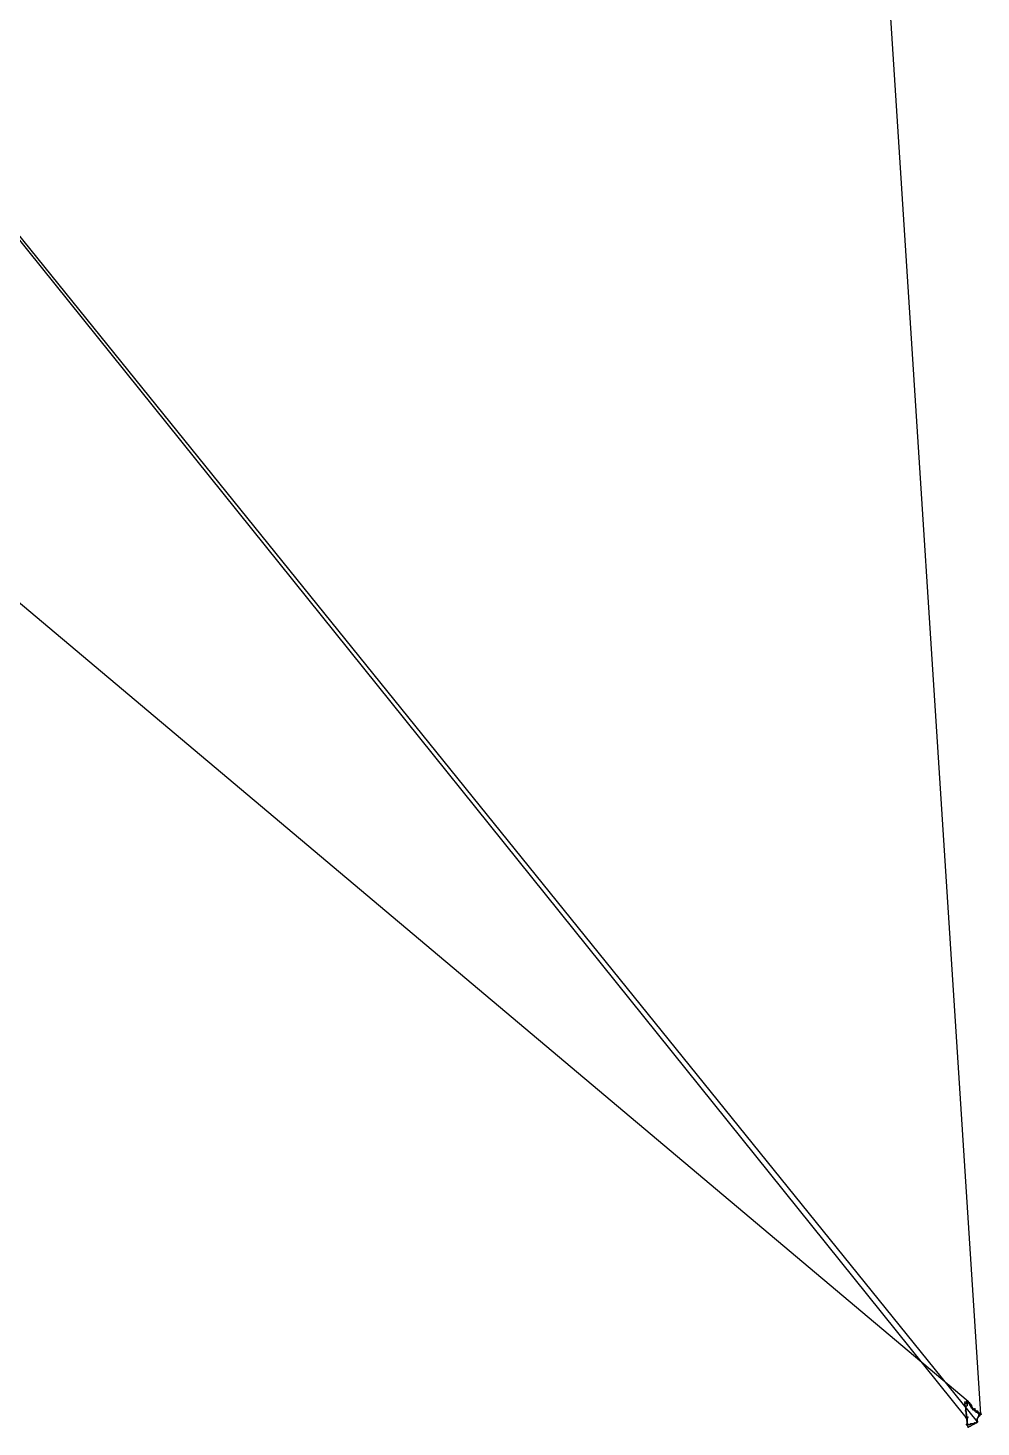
# Model space of a CAD drawing. Header units: metres. Extents: x 534009 to 558760, y 1823984 to 1869097.
# Drawn here: x 548092 to 553298, y 1823984 to 1831620 of the extents above; entities that cross this region are included whole.
import ezdxf

# ---------------------------------------------------------------- set-up
doc = ezdxf.new("R2010")
doc.units = ezdxf.units.M
doc.header["$MEASUREMENT"] = 0
doc.layers.add('Unknown_Line_Type', color=7, linetype='Continuous')
doc.layers.add('Unknown_Point_Feature', color=7, linetype='Continuous')

msp = doc.modelspace()

# ---------------------------------------------------------------- linework, layer by layer
at = {"layer": 'Unknown_Line_Type', "color": 4}
for points in [[(551696.5, 1848840, 539), (553294.9, 1824053.8, 442.3), (553291.3, 1824054.6, 443.3), (553288.4, 1824054.5, 444.8), (553283.9, 1824057.7, 443.3), (553281.8, 1824064.9, 439.5), (553279.2, 1824066.3, 439), (553273.1, 1824069.5, 436.1), (553263, 1824079.9, 432.2), (553263.3, 1824081, 431.8), (553264, 1824082.7, 431.3), (553260.3, 1824080.6, 431.3), (553255.8, 1824081.1, 430.8), (553253.2, 1824084.4, 429.4), (553244.8, 1824101.1, 425.5), (553241.1, 1824106.9, 423.1), (553234.9, 1824115.2, 422.6), (553225.2, 1824125.5, 423.1), (553219.8, 1824124.9, 425), (553217.7, 1824121.5, 427.4), (553209.7, 1824118.9, 429.9), (553208.7, 1824111, 431.8), (553207.5, 1824107, 431.8), (553213.9, 1824093.7, 431.8), (553214.8, 1824092.7, 431.8), (553214.3, 1824087.5, 432.2), (553213.8, 1824079.8, 432.2), (553216, 1824061.2, 432.7), (553216.7, 1824055.7, 433.7), (553218.8, 1824052.9, 434.2), (553217.9, 1824041.8, 435.1), (553220.2, 1824035, 435.6), (553220.2, 1824017, 438.5), (553222.3, 1824010.4, 440.4), (553224.5, 1823994.6, 442.8), (553224.9, 1823995.1, 442.8), (553250.4, 1824001.8, 441.9), (553259.9, 1824003.6, 442.8), (553272.1, 1824006.2, 443.8), (553277.7, 1824013.1, 445.7), (553278.4, 1824012.4, 447.6), (547680, 1830937.1, 429.9)], [(547625.5, 1830983.3, 423.1), (553215.3, 1824035.2, 428.4), (553221.1, 1824017.2, 428.4), (553217.8, 1823996.7, 428.4), (553226.9, 1823983.6, 428.4), (553238, 1823989, 428.4), (553258, 1823998.4, 428.4), (553278, 1824013.1, 439), (553276.7, 1824021.7, 447.1), (553276.2, 1824022.2, 447.6), (553281.1, 1824037.5, 442.3), (553282.9, 1824041.2, 440.9), (553288.6, 1824045.1, 440.4), (553297.5, 1824054.2, 443.3), (553289.8, 1824059.7, 441.9), (553286.1, 1824060.3, 441.4), (553285.6, 1824056.5, 440.9), (553280.4, 1824060.9, 439), (553278.4, 1824070, 435.1), (553269.8, 1824069.6, 433.7), (553258.9, 1824077.7, 431.3), (553257.7, 1824078, 431.3), (553254.3, 1824078.2, 431.3), (553245.4, 1824091.6, 427.9), (553241.4, 1824099, 427), (553238.4, 1824100.9, 426.5), (553231.3, 1824116.6, 426), (553227.1, 1824122.2, 426.5), (553221.9, 1824121.3, 426.5), (553220.6, 1824118.2, 426.5), (553219.3, 1824116.8, 426.5), (553216.7, 1824112.8, 435.1), (553220, 1824115.1, 436.6), (553227.3, 1824115, 428.4), (553225.1, 1824118.2, 425), (553221, 1824108.5, 424.1), (553221, 1824101.9, 424.6), (553212.1, 1824092.4, 427.4), (553212.4, 1824072.3, 428.9), (553215.6, 1824054.3, 427.9), (553217, 1824041.9, 427.9), (553220.4, 1824034.3, 427.9), (553221.6, 1824034.6, 432.2), (553225.4, 1824037.9, 430.8), (553222.9, 1824033.5, 433.2), (553221.1, 1824028.6, 433.7), (553222, 1824010.3, 433.7), (553222.8, 1824001.8, 435.1), (553226, 1823995.7, 436.6), (553241.4, 1824000.7, 439), (553245, 1824001.2, 439.5), (553263.4, 1824006.4, 444.8), (553277.2, 1824010.4, 447.1), (553275.7, 1824017.8, 447.1), (553275.8, 1824027.3, 445.2), (553275.9, 1824028.1, 445.2), (553285.4, 1824045.7, 444.3), (553287.8, 1824056.2, 442.3), (553283.8, 1824061, 441.4), (553278.3, 1824062.3, 438), (553270.5, 1824065.2, 435.1), (553268.9, 1824071, 433.7), (553263.2, 1824072.7, 432.7), (553261, 1824075.7, 432.2), (553250.6, 1824084.2, 429.4), (553245, 1824089.1, 427.4), (553237.5, 1824101.5, 425.5), (553227.5, 1824121.7, 425), (553226.6, 1824122.8, 425), (536326.1, 1838340.2, 207.8)]]:
    msp.add_polyline3d(points, dxfattribs=at)
at = {"layer": 'Unknown_Point_Feature'}
for p in [(553208.7, 1824111, 431.8), (553209.7, 1824118.9, 429.9), (553216.7, 1824112.8, 435.1), (553217.7, 1824121.5, 427.4), (553219.3, 1824116.8, 426.5), (553219.8, 1824124.9, 425), (553220, 1824115.1, 436.6), (553220.6, 1824118.2, 426.5), (553221.9, 1824121.3, 426.5), (553225.1, 1824118.2, 425), (553225.2, 1824125.5, 423.1), (553226.6, 1824122.8, 425), (553227.1, 1824122.2, 426.5), (553227.3, 1824115, 428.4), (553227.5, 1824121.7, 425), (553231.3, 1824116.6, 426), (553234.9, 1824115.2, 422.6), (553207.5, 1824107, 431.8), (553212.1, 1824092.4, 427.4), (553212.4, 1824072.3, 428.9), (553213.8, 1824079.8, 432.2), (553213.9, 1824093.7, 431.8), (553214.3, 1824087.5, 432.2), (553214.8, 1824092.7, 431.8), (553215.3, 1824035.2, 428.4), (553215.6, 1824054.3, 427.9), (553216, 1824061.2, 432.7), (553216.7, 1824055.7, 433.7), (553217, 1824041.9, 427.9), (553217.9, 1824041.8, 435.1), (553218.8, 1824052.9, 434.2), (553220.2, 1824035, 435.6), (553221, 1824108.5, 424.1), (553221, 1824101.9, 424.6), (553221.6, 1824034.6, 432.2), (553225.4, 1824037.9, 430.8), (553237.5, 1824101.5, 425.5), (553238.4, 1824100.9, 426.5), (553241.1, 1824106.9, 423.1), (553241.4, 1824099, 427), (553244.8, 1824101.1, 425.5), (553245, 1824089.1, 427.4), (553245.4, 1824091.6, 427.9), (553250.6, 1824084.2, 429.4), (553253.2, 1824084.4, 429.4), (553254.3, 1824078.2, 431.3), (553255.8, 1824081.1, 430.8), (553257.7, 1824078, 431.3), (553258.9, 1824077.7, 431.3), (553260.3, 1824080.6, 431.3), (553261, 1824075.7, 432.2), (553263, 1824079.9, 432.2), (553263.2, 1824072.7, 432.7), (553263.3, 1824081, 431.8), (553264, 1824082.7, 431.3), (553268.9, 1824071, 433.7), (553269.8, 1824069.6, 433.7), (553270.5, 1824065.2, 435.1), (553273.1, 1824069.5, 436.1), (553278.3, 1824062.3, 438), (553278.4, 1824070, 435.1), (553279.2, 1824066.3, 439), (553280.4, 1824060.9, 439), (553281.1, 1824037.5, 442.3), (553281.8, 1824064.9, 439.5), (553282.9, 1824041.2, 440.9), (553283.8, 1824061, 441.4), (553283.9, 1824057.7, 443.3), (553285.4, 1824045.7, 444.3), (553285.6, 1824056.5, 440.9), (553286.1, 1824060.3, 441.4), (553287.8, 1824056.2, 442.3), (553288.4, 1824054.5, 444.8), (553288.6, 1824045.1, 440.4), (553289.8, 1824059.7, 441.9), (553291.3, 1824054.6, 443.3), (553294.9, 1824053.8, 442.3), (553297.5, 1824054.2, 443.3), (553217.8, 1823996.7, 428.4), (553220.2, 1824017, 438.5), (553220.4, 1824034.3, 427.9), (553221.1, 1824028.6, 433.7), (553221.1, 1824017.2, 428.4), (553222, 1824010.3, 433.7), (553222.3, 1824010.4, 440.4), (553222.8, 1824001.8, 435.1), (553222.9, 1824033.5, 433.2), (553224.5, 1823994.6, 442.8), (553224.9, 1823995.1, 442.8), (553226, 1823995.7, 436.6), (553226.9, 1823983.6, 428.4), (553238, 1823989, 428.4), (553241.4, 1824000.7, 439), (553245, 1824001.2, 439.5), (553250.4, 1824001.8, 441.9), (553258, 1823998.4, 428.4), (553259.9, 1824003.6, 442.8), (553263.4, 1824006.4, 444.8), (553272.1, 1824006.2, 443.8), (553275.7, 1824017.8, 447.1), (553275.8, 1824027.3, 445.2), (553275.9, 1824028.1, 445.2), (553276.2, 1824022.2, 447.6), (553276.7, 1824021.7, 447.1), (553277.2, 1824010.4, 447.1), (553277.7, 1824013.1, 445.7), (553278, 1824013.1, 439), (553278.4, 1824012.4, 447.6)]:
    msp.add_point(p, dxfattribs=at)

doc.saveas('drawing.dxf')
